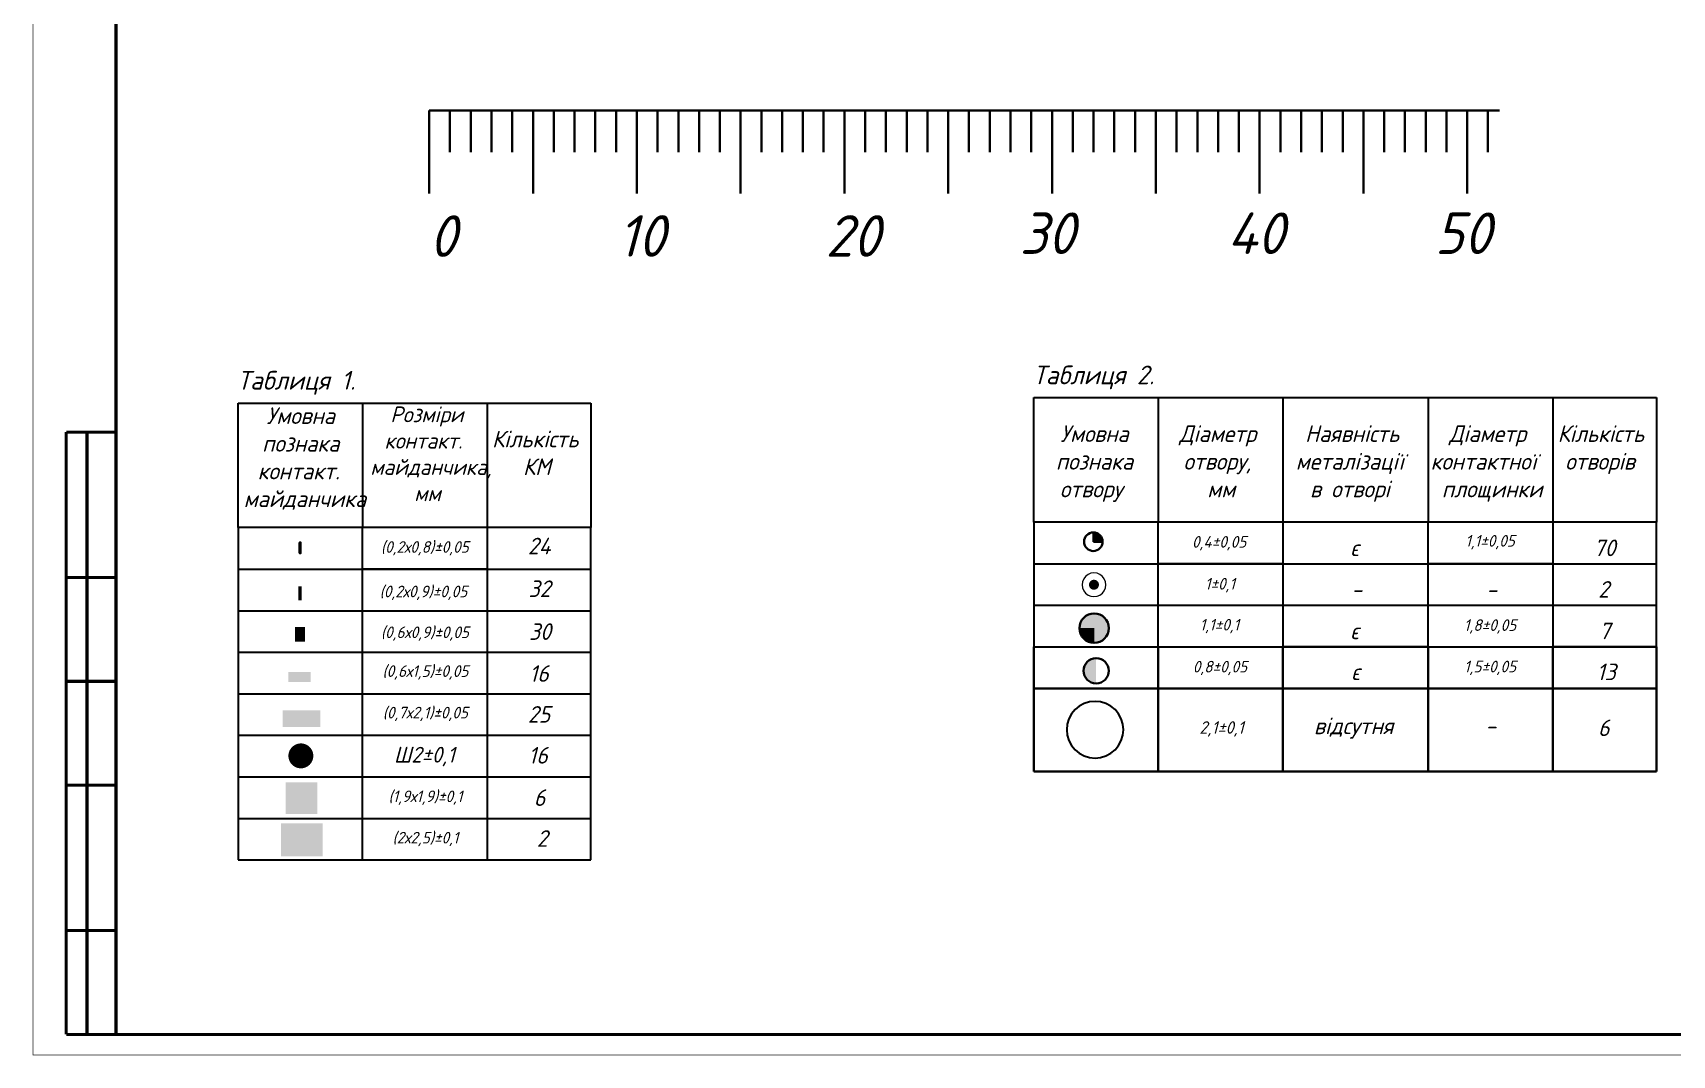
# Paper-space layout 'Layout1' of a CAD drawing. Header units: millimetres. Extents: x 0 to 841, y 0 to 594.
# Drawn here: x 0.1 to 395, y 0.3 to 246.5 of the extents above; entities that cross this region are included whole.
import ezdxf

# ---------------------------------------------------------------- set-up
doc = ezdxf.new("R2010")
doc.units = ezdxf.units.MM
doc.layers.get('0').update_dxf_attribs({"lineweight": 50})
doc.layers.add('Sheet', color=255, linetype='Continuous')
doc.layers.add('TopLayer', color=1, linetype='Continuous')
doc.layers.add('Отверстия', color=7, linetype='Continuous', lineweight=30)
doc.styles.add('Gost', font='GOST type B.ttf')

psp = doc.layouts.get("Layout1")

# ---------------------------------------------------------------- hatches: boundary and pattern name
at = {"lineweight": 50}
h = psp.add_hatch(color=18, dxfattribs=at)
h.dxf.hatch_style = 1
h.paths.add_polyline_path([(255.554, 123.959), (257.764, 123.959, 0.4106633), (255.554, 126.196)])
at = {"lineweight": 50, "true_color": 0xf0f0f0}
h = psp.add_hatch(color=7, dxfattribs=at)
h.dxf.hatch_style = 1
h.paths.add_polyline_path([(252.172, 103.16, 1), (259.263, 103.16, 1)])
at = {"lineweight": 50}
h = psp.add_hatch(color=18, dxfattribs=at)
h.dxf.hatch_style = 1
h.paths.add_polyline_path([(252.172, 103.16, 1), (259.263, 103.16, 1)])
at = {"lineweight": 50, "true_color": 0xf0f0f0}
h = psp.add_hatch(color=7, dxfattribs=at)
h.dxf.hatch_style = 1
h.paths.add_polyline_path([(252.172, 103.16, 0.4164137), (255.744, 99.615), (255.744, 103.16)])
at = {"lineweight": 50}
h = psp.add_hatch(color=7, dxfattribs=at)
h.dxf.hatch_style = 1
h.paths.add_polyline_path([(256.181, 95.93, 0.4114738), (253.175, 92.895, 0.4114738), (256.181, 89.861)])

# ---------------------------------------------------------------- linework, layer by layer
for p, q in [((95.582, 227.791), (353.363, 227.791)), ((95.582, 227.791), (95.582, 207.791)), ((95.582, 227.791), (100.582, 227.791)), ((100.582, 227.791), (100.582, 217.791)), ((105.582, 227.791), (105.582, 217.791)), ((110.582, 227.791), (110.582, 217.791)), ((115.582, 227.791), (115.582, 217.791)), ((115.582, 227.791), (120.582, 227.791)), ((120.582, 227.791), (120.582, 207.791)), ((125.582, 227.791), (125.582, 217.791)), ((130.582, 227.791), (130.582, 217.791)), ((135.582, 227.791), (135.582, 217.791)), ((140.582, 227.791), (140.582, 217.791)), ((145.582, 227.791), (145.582, 207.791)), ((150.582, 227.791), (150.582, 217.791)), ((155.582, 227.791), (155.582, 217.791)), ((160.582, 227.791), (160.582, 217.791)), ((165.582, 227.791), (165.582, 217.791)), ((170.582, 227.791), (170.582, 207.791)), ((175.582, 227.791), (175.582, 217.791)), ((180.582, 227.791), (180.582, 217.791)), ((185.582, 227.791), (185.582, 217.791)), ((190.582, 227.791), (190.582, 217.791)), ((195.582, 227.791), (195.582, 207.791)), ((200.582, 227.791), (200.582, 217.791)), ((205.582, 227.791), (205.582, 217.791)), ((210.582, 227.791), (210.582, 217.791)), ((215.582, 227.791), (215.582, 217.791)), ((220.582, 227.791), (220.582, 207.791)), ((225.582, 227.791), (225.582, 217.791)), ((230.582, 227.791), (230.582, 217.791)), ((235.582, 227.791), (235.582, 217.791)), ((240.582, 227.791), (240.582, 217.791)), ((245.582, 227.791), (245.582, 207.791)), ((250.582, 227.791), (250.582, 217.791)), ((255.582, 227.791), (255.582, 217.791)), ((260.582, 227.791), (260.582, 217.791)), ((265.582, 227.791), (265.582, 217.791)), ((270.582, 227.791), (270.582, 207.791)), ((275.582, 227.791), (275.582, 217.791)), ((280.582, 227.791), (280.582, 217.791)), ((285.582, 227.791), (285.582, 217.791)), ((290.582, 227.791), (290.582, 217.791)), ((295.582, 227.791), (295.582, 207.791)), ((300.582, 227.791), (300.582, 217.791)), ((305.582, 227.791), (305.582, 217.791)), ((310.582, 227.791), (310.582, 217.791)), ((315.582, 227.791), (315.582, 217.791)), ((320.582, 227.791), (320.582, 207.791)), ((325.582, 227.791), (325.582, 217.791)), ((330.582, 227.791), (330.582, 217.791)), ((335.582, 227.791), (335.582, 217.791)), ((340.582, 227.791), (340.582, 217.791)), ((345.582, 227.791), (345.582, 207.791)), ((350.582, 227.791), (350.582, 217.791)), ((255.554, 126.196), (255.554, 123.959)), ((255.554, 123.959), (257.764, 123.959)), ((255.717, 103.16), (255.717, 103.16)), ((255.717, 103.16), (255.717, 103.16)), ((255.717, 103.16), (255.717, 103.16)), ((255.717, 103.16), (255.717, 103.16)), ((255.717, 103.16), (255.717, 103.16)), ((255.717, 103.16), (255.717, 103.16)), ((255.717, 103.16), (255.717, 103.16)), ((255.717, 103.16), (255.717, 103.16)), ((255.717, 103.16), (255.717, 103.16)), ((255.717, 103.16), (255.717, 103.16)), ((241.174, 98.653), (241.174, 88.653)), ((271.174, 88.653), (271.174, 98.653)), ((336.174, 98.653), (301.174, 98.653)), ((301.174, 98.653), (301.174, 88.653)), ((336.174, 88.653), (336.174, 98.653)), ((391.174, 98.653), (366.174, 98.653)), ((366.174, 98.653), (366.174, 88.653)), ((391.174, 88.653), (391.174, 98.653)), ((241.174, 88.653), (391.174, 88.653)), ((241.174, 88.653), (241.174, 78.653)), ((301.174, 88.653), (271.174, 88.653)), ((271.174, 78.653), (271.174, 88.653)), ((301.174, 88.653), (301.174, 88.653)), ((301.174, 88.653), (301.174, 78.653)), ((366.174, 88.653), (336.174, 88.653)), ((336.174, 78.653), (336.174, 88.653)), ((366.174, 88.653), (366.174, 78.653)), ((391.174, 78.653), (391.174, 88.653)), ((241.174, 78.653), (241.174, 68.653)), ((271.174, 68.653), (271.174, 78.653)), ((301.174, 78.653), (301.174, 78.653)), ((301.174, 78.653), (301.174, 68.653)), ((336.174, 68.653), (336.174, 78.653)), ((366.174, 78.653), (366.174, 68.653)), ((391.174, 68.653), (391.174, 78.653)), ((241.174, 68.653), (391.174, 68.653)), ((301.174, 68.653), (271.174, 68.653)), ((301.174, 68.653), (301.174, 68.653)), ((366.174, 68.653), (336.174, 68.653))]:
    psp.add_line(p, q, dxfattribs=at)
at = {"lineweight": 40}
for p, q in [((241.174, 158.653), (271.174, 158.653)), ((241.174, 128.653), (241.174, 158.653)), ((271.174, 158.653), (301.174, 158.653)), ((271.174, 158.653), (271.174, 128.653)), ((301.174, 158.653), (336.174, 158.653)), ((301.174, 158.653), (301.174, 128.653)), ((336.174, 158.653), (366.174, 158.653)), ((336.174, 158.653), (336.174, 128.653)), ((366.174, 158.653), (391.174, 158.653)), ((366.174, 158.653), (366.174, 128.653)), ((391.174, 158.653), (391.174, 128.653)), ((49.532, 157.357), (79.532, 157.357)), ((49.532, 127.357), (49.532, 157.357)), ((79.532, 157.357), (109.532, 157.357)), ((79.532, 157.357), (79.532, 127.357)), ((109.532, 157.357), (109.532, 127.357)), ((109.532, 157.357), (134.532, 157.357)), ((109.532, 157.357), (109.532, 127.357)), ((134.532, 157.357), (134.532, 127.357)), ((79.532, 127.357), (49.532, 127.357)), ((49.532, 127.357), (49.532, 117.357)), ((109.532, 127.357), (79.532, 127.357)), ((79.532, 117.357), (79.532, 127.357)), ((79.532, 117.357), (79.532, 127.357)), ((109.532, 127.357), (109.532, 117.357)), ((134.532, 127.357), (109.532, 127.357)), ((134.532, 127.357), (109.532, 127.357)), ((109.532, 127.357), (109.532, 118.357)), ((134.532, 117.357), (134.532, 127.357)), ((271.174, 128.653), (241.174, 128.653)), ((241.174, 128.653), (241.174, 118.653)), ((331.174, 128.653), (271.174, 128.653)), ((271.174, 118.653), (271.174, 128.653)), ((271.174, 118.653), (271.174, 128.653)), ((336.174, 128.653), (301.174, 128.653)), ((301.174, 128.653), (301.174, 118.653)), ((391.174, 128.653), (331.174, 128.653)), ((336.174, 118.653), (336.174, 128.653)), ((391.174, 128.653), (366.174, 128.653)), ((366.174, 128.653), (366.174, 118.653)), ((391.174, 118.653), (391.174, 128.653)), ((241.174, 118.653), (391.174, 118.653)), ((241.174, 118.653), (241.174, 108.653)), ((301.174, 118.653), (271.174, 118.653)), ((271.174, 108.653), (271.174, 118.653)), ((301.174, 118.653), (301.174, 108.653)), ((366.174, 118.653), (336.174, 118.653)), ((336.174, 108.653), (336.174, 118.653)), ((366.174, 118.653), (366.174, 108.653)), ((391.174, 108.653), (391.174, 118.653)), ((49.532, 117.357), (109.532, 117.357)), ((49.532, 117.357), (49.532, 107.357)), ((109.532, 117.357), (79.532, 117.357)), ((79.532, 107.357), (79.532, 117.357)), ((109.532, 118.19), (109.532, 117.357)), ((109.532, 117.357), (109.532, 107.357)), ((109.532, 117.357), (134.532, 117.357)), ((134.532, 107.357), (134.532, 117.357)), ((49.532, 107.357), (109.532, 107.357)), ((49.532, 107.357), (49.532, 97.357)), ((79.532, 97.357), (79.532, 107.357)), ((109.532, 108.357), (109.532, 107.357)), ((109.532, 107.357), (109.532, 97.357)), ((109.532, 107.357), (134.532, 107.357)), ((109.532, 107.357), (109.532, 97.357)), ((134.532, 97.357), (134.532, 107.357)), ((241.174, 108.653), (391.174, 108.653)), ((241.174, 108.653), (241.174, 98.653)), ((271.174, 98.653), (271.174, 108.653)), ((301.174, 108.653), (301.174, 98.653)), ((336.174, 98.653), (336.174, 108.653)), ((366.174, 108.653), (366.174, 98.653)), ((391.174, 98.653), (391.174, 108.653)), ((49.532, 97.357), (109.532, 97.357)), ((49.532, 97.357), (49.532, 87.357)), ((79.532, 87.357), (79.532, 97.357)), ((109.532, 97.357), (109.532, 87.357)), ((109.532, 97.357), (134.532, 97.357)), ((109.532, 97.357), (109.532, 87.357)), ((134.532, 87.357), (134.532, 97.357)), ((241.174, 98.653), (391.174, 98.653)), ((49.532, 87.357), (109.532, 87.357)), ((49.532, 87.357), (49.532, 77.357)), ((79.532, 77.357), (79.532, 87.357)), ((109.532, 87.357), (109.532, 77.357)), ((109.532, 87.357), (134.532, 87.357)), ((109.532, 87.357), (109.532, 77.357)), ((134.532, 77.357), (134.532, 87.357)), ((49.532, 77.357), (109.532, 77.357)), ((49.532, 77.357), (49.532, 67.357)), ((79.532, 67.357), (79.532, 77.357)), ((109.532, 77.357), (109.532, 67.357)), ((109.532, 77.357), (134.532, 77.357)), ((109.532, 77.357), (109.532, 67.357)), ((134.532, 67.357), (134.532, 77.357)), ((49.532, 67.357), (109.532, 67.357)), ((49.532, 67.357), (49.532, 57.357)), ((79.532, 57.357), (79.532, 67.357)), ((109.532, 67.357), (109.532, 57.357)), ((109.532, 67.357), (134.532, 67.357)), ((109.532, 67.357), (109.532, 57.357)), ((134.532, 57.357), (134.532, 67.357)), ((49.532, 57.357), (109.532, 57.357)), ((49.532, 57.357), (49.532, 47.357)), ((79.532, 47.357), (79.532, 57.357)), ((109.532, 57.357), (109.532, 47.357)), ((109.532, 57.357), (134.532, 57.357)), ((109.532, 57.357), (109.532, 47.357)), ((134.532, 47.357), (134.532, 57.357)), ((49.532, 47.357), (109.532, 47.357)), ((109.532, 47.357), (134.532, 47.357))]:
    psp.add_line(p, q, dxfattribs=at)
at = {"lineweight": 50}
psp.add_circle((255.526, 123.959), 2.237, dxfattribs=at)
at = {"color": 18, "lineweight": 50}
psp.add_circle((255.717, 103.16), 3.545, dxfattribs=at)
at = {"layer": 'Sheet'}
for points, const_width in [([(0.153, 594.346), (841.11, 594.346), (841.11, 0.388), (0.153, 0.388), (0.153, 594.346)], 0.0991), ([(20.153, 5.346), (20.153, 589.346)], 0.749), ([(8.153, 5.346), (8.153, 150.346)], 0.749), ([(8.153, 150.346), (20.153, 150.346)], 0.749), ([(13.153, 150.346), (13.153, 5.346)], 0.749), ([(8.153, 115.346), (20.153, 115.346)], 0.749), ([(20.153, 90.346), (8.153, 90.346)], 0.749), ([(8.153, 65.346), (20.153, 65.346)], 0.749), ([(20.153, 30.346), (8.153, 30.346)], 0.749), ([(836.153, 5.346), (8.153, 5.346)], 0.749)]:
    psp.add_lwpolyline(points, dxfattribs=dict(at, const_width=const_width))
at = {"layer": 'TopLayer'}
for p, q in [((253.208, 115.034), (252.923, 114.345)), ((253.662, 115.625), (253.208, 115.034)), ((254.254, 116.079), (253.662, 115.625)), ((254.943, 116.365), (254.254, 116.079)), ((255.682, 116.462), (254.943, 116.365)), ((256.421, 116.365), (255.682, 116.462)), ((257.11, 116.079), (256.421, 116.365)), ((257.702, 115.625), (257.11, 116.079)), ((258.156, 115.034), (257.702, 115.625)), ((258.441, 114.345), (258.156, 115.034)), ((252.923, 114.345), (252.826, 113.606)), ((252.826, 113.606), (252.923, 112.866)), ((252.923, 112.866), (253.208, 112.177)), ((253.208, 112.177), (253.662, 111.586)), ((253.662, 111.586), (254.254, 111.132)), ((254.254, 111.132), (254.943, 110.846)), ((254.943, 110.846), (255.682, 110.749)), ((255.682, 110.749), (256.421, 110.846)), ((256.421, 110.846), (257.11, 111.132)), ((257.11, 111.132), (257.702, 111.586)), ((257.702, 111.586), (258.156, 112.177)), ((258.156, 112.177), (258.441, 112.866)), ((258.539, 113.606), (258.441, 114.345)), ((258.441, 112.866), (258.539, 113.606))]:
    psp.add_line(p, q, dxfattribs=at)
at = {"layer": 'TopLayer', "const_width": 0.8}
psp.add_lwpolyline([(64.498, 121.296), (64.498, 123.696)], dxfattribs=at)
at = {"layer": 'TopLayer'}
for points, const_width in [([(64.298, 123.696, 1), (64.698, 123.696, 1)], 0.4), ([(64.298, 121.296, 1), (64.698, 121.296, 1)], 0.4), ([(255.082, 113.606, 1), (256.282, 113.606, 1)], 1.2), ([(63.169, 72.402, 1), (66.169, 72.402, 1)], 3)]:
    psp.add_lwpolyline(points, format="xyb", close=True, dxfattribs=dict(at, const_width=const_width))
for points in [[(64.098, 109.843), (64.898, 109.843), (64.098, 113.243), (64.898, 113.243)], [(63.289, 103.467), (63.289, 99.867), (65.689, 103.467), (65.689, 99.867)], [(67.069, 90.162), (67.069, 92.562), (61.669, 90.162), (61.669, 92.562)], [(60.319, 79.378), (69.319, 79.378), (60.319, 83.378), (69.319, 83.378)], [(61.013, 58.415), (68.613, 58.415), (61.013, 66.015), (68.613, 66.015)], [(59.884, 56.197), (59.884, 48.197), (69.884, 56.197), (69.884, 48.197)]]:
    psp.add_solid(points, dxfattribs=at)
at = {"layer": 'Отверстия', "lineweight": 40}
for p, q in [((251.12, 83.532), (250.27, 82.497)), ((252.155, 84.382), (251.12, 83.532)), ((253.336, 85.013), (252.155, 84.382)), ((254.618, 85.402), (253.336, 85.013)), ((255.951, 85.533), (254.618, 85.402)), ((257.284, 85.402), (255.951, 85.533)), ((258.566, 85.013), (257.284, 85.402)), ((259.747, 84.382), (258.566, 85.013)), ((260.783, 83.532), (259.747, 84.382)), ((261.632, 82.497), (260.783, 83.532)), ((249.25, 80.034), (249.118, 78.701)), ((249.638, 81.315), (249.25, 80.034)), ((250.27, 82.497), (249.638, 81.315)), ((262.264, 81.315), (261.632, 82.497)), ((262.653, 80.034), (262.264, 81.315)), ((262.784, 78.701), (262.653, 80.034)), ((249.118, 78.701), (249.25, 77.368)), ((249.25, 77.368), (249.638, 76.086)), ((249.638, 76.086), (250.27, 74.904)), ((261.632, 74.904), (262.264, 76.086)), ((262.264, 76.086), (262.653, 77.368)), ((262.653, 77.368), (262.784, 78.701)), ((250.27, 74.904), (251.12, 73.869)), ((251.12, 73.869), (252.155, 73.019)), ((252.155, 73.019), (253.336, 72.388)), ((253.336, 72.388), (254.618, 71.999)), ((254.618, 71.999), (255.951, 71.868)), ((255.951, 71.868), (257.284, 71.999)), ((257.284, 71.999), (258.566, 72.388)), ((258.566, 72.388), (259.747, 73.019)), ((259.747, 73.019), (260.783, 73.869)), ((260.783, 73.869), (261.632, 74.904))]:
    psp.add_line(p, q, dxfattribs=at)
at = {"layer": 'Отверстия', "lineweight": 50}
psp.add_circle((256.21, 92.895), 3.035, dxfattribs=at)

# ---------------------------------------------------------------- texts
at = {"lineweight": 50, "char_height": 10, "attachment_point": 1, "style": 'Gost'}
for s, insert in [('{\\fGOST type B|b0|i1|c204|p34;0}', (95.582, 202.549)), ('{\\fGOST type B|b0|i1|c204|p34;10}', (141.031, 202.588)), ('{\\fGOST type B|b0|i1|c204|p34;20}', (191.031, 202.588)), ('{\\fGOST type B|b0|i1|c204|p34;30}', (237.786, 203.236)), ('{\\fGOST type B|b0|i1|c204|p34;40}', (287.786, 203.236)), ('{\\fGOST type B|b0|i1|c204|p34;50}', (337.786, 203.236))]:
    psp.add_mtext(s, dxfattribs=dict(at, insert=insert))
at = {"lineweight": 40, "style": 'Gost'}
for s, width, heights, insert, char_height, attachment_point in [('{\\fGOST type B|b0|i1|c204|p34;Таблиця 2.}', 60, [0], (241.029, 166.375), 4.5, 1), ('{\\fGOST type B|b0|i1|c204|p34;Таблиця 1.}', 60, [0], (49.387, 165.079), 4.5, 1), ('\\pi6.43;{\\fGOST type B|b0|i1|c204|p34;Умовна \\P\\pi5.338;познака\\P\\pi4.256;контакт.\\P\\pi0.88402;майданчика}', 30, [29.974], (50.002, 156.312), 4, 1), ('\\pi6.2135;{\\fGOST type B|b0|i1|c204|p34;Розміри \\P\\pi4.7932;контакт.\\P\\pi1.3842;майданчика,\\P\\pi11.95;мм}', 30, [29.974], (80.008, 156.524), 3.8, 1), ('\\pi12.24;{\\fGOST type B|b0|i1|c204|p34;\\P\\pi1.1759;Кількість \\P\\pi8.6313;КМ}', 24.4791, [29.974], (109.532, 157.357), 4, 1), ('\\pi15;{\\fGOST type B|b0|i1|c204|p34;\\P\\pi6.43;Умовна \\P\\pi5.338;познака\\P\\pi6.314;отвору}', 30, [29.974], (241.174, 158.653), 4, 1), ('\\pi15;{\\fGOST type B|b0|i1|c204|p34;\\P\\pi5.0509;Діаметр \\P\\pi6.0806;отвору,\\P\\pi11.789;мм}', 30, [29.974], (271.174, 158.653), 4, 1), ('\\pi17.208;{\\fGOST type B|b0|i1|c204|p34;\\P\\pi5.3526;Наявність \\P\\pi3.1079;металізації\\P\\pi6.5337;в отворі}', 34.41672, [29.974], (301.174, 158.653), 4, 1), ('\\pi15;{\\fGOST type B|b0|i1|c204|p34;\\P\\pi5.0509;Діаметр \\P\\pi0.58133;контактної \\P\\pi3.2758;площинки}', 30, [29.974], (336.174, 158.653), 4, 1), ('\\pi12.24;{\\fGOST type B|b0|i1|c204|p34;\\P\\pi1.1759;Кількість \\P\\pi3.0189;отворів}', 24.4791, [29.974], (366.174, 158.653), 4, 1), ('{\\fGOST type B|b0|i1|c204|p34;(0,2х0,8)\\C18;±0,05}', 30, [9.615], (94.532, 122.375), 2.8, 5), ('{\\fGOST type B|b0|i1|c204|p34;\\H1.6x;24}', 25, [9.615], (122.082, 122.926), 2.5, 5), ('{\\fGOST type B|b0|i1|c204|p34;0,4\\C18;±0,05}', 30, [9.615], (285.836, 123.608), 2.8, 5), ('\\pi17.5;{\\fGOST type B|b0|i1|c204|p34;\\P\\pi16.138;\\H1.6x;є}', 35, [9.615], (301.174, 128.653), 2.5, 1), ('{\\fGOST type B|b0|i1|c204|p34;1,1\\C18;±0,05}', 30, [9.615], (351.094, 123.851), 2.8, 5), ('\\pi12.5;{\\fGOST type B|b0|i1|c204|p34;\\P\\pi9.8508;\\H1.6x;70}', 25, [9.615], (366.174, 128.653), 2.5, 1), ('{\\fGOST type B|b0|i1|c204|p34;\\H1.6x;32}', 25, [9.615], (122.14, 112.647), 2.5, 5), ('{\\fGOST type B|b0|i1|c204|p34;1\\C18;±0,1}', 30, [9.615], (286.034, 113.513), 2.8, 5), ('{\\fGOST type B|b0|i1|c204|p34;(0,2х0,9)\\C18;±0,05}', 30, [9.615], (94.199, 111.659), 2.8, 5), ('\\pi17.5;{\\fGOST type B|b0|i1|c204|p34;\\P\\pi16.483;\\H1.6x;-}', 35, [9.615], (301.174, 118.653), 2.5, 1), ('\\pi12.5;{\\fGOST type B|b0|i1|c204|p34;\\P\\pi10.943;\\H1.6x;2}', 25, [9.615], (366.174, 118.653), 2.5, 1), ('{\\fGOST type B|b0|i1|c204|p34;(0,6х0,9)\\C18;±0,05}', 30, [9.615], (94.554, 101.835), 2.8, 5), ('{\\fGOST type B|b0|i1|c204|p34;\\H1.6x;30}', 25, [9.615], (122.26, 102.322), 2.5, 5), ('{\\fGOST type B|b0|i1|c204|p34;1\\C18;,1±0,1}', 30, [9.615], (285.911, 103.657), 2.8, 5), ('\\pi17.5;{\\fGOST type B|b0|i1|c204|p34;\\P\\pi16.138;\\H1.6x;є}', 35, [9.615], (301.174, 108.653), 2.5, 1), ('{\\fGOST type B|b0|i1|c204|p34;1,8\\C18;±0,05}', 30, [9.615], (351.094, 103.552), 2.8, 5), ('\\pi12.5;{\\fGOST type B|b0|i1|c204|p34;\\P\\pi11.149;\\H1.6x;7}', 25, [9.615], (366.174, 108.653), 2.5, 1), ('{\\fGOST type B|b0|i1|c204|p34;0,8\\C18;±0,05}', 30, [9.615], (286.034, 93.554), 2.8, 5), ('{\\fGOST type B|b0|i1|c204|p34;1,5\\C18;±0,05}', 30, [9.615], (351.094, 93.589), 2.8, 5), ('{\\fGOST type B|b0|i1|c204|p34;(0,6х1,5)\\C18;±0,05}', 30, [9.615], (94.672, 92.485), 2.8, 5), ('{\\fGOST type B|b0|i1|c204|p34;\\H1.6x;16}', 25, [9.615], (122.02, 92.236), 2.5, 5), ('\\pi17.5;{\\fGOST type B|b0|i1|c204|p34;\\P\\pi16.138;\\H1.6x;є}', 35, [9.615], (301.403, 98.797), 2.5, 1), ('\\pi12.5;{\\fGOST type B|b0|i1|c204|p34;\\P\\pi10.37;\\H1.6x;13}', 25, [9.615], (366.403, 98.797), 2.5, 1), ('{\\fGOST type B|b0|i1|c204|p34;(0,7х2,1)\\C18;±0,05}', 30, [9.615], (94.659, 82.498), 2.8, 5), ('{\\fGOST type B|b0|i1|c204|p34;\\H1.6x;25}', 25, [9.615], (122.02, 82.391), 2.5, 5), ('{\\fGOST type B|b0|i1|c204|p34;2,1\\C18;±0,1}', 30, [9.615], (286.419, 78.894), 3, 5), ('\\pi17.5;{\\fGOST type B|b0|i1|c204|p34;\\P\\pi7.0092;\\H1.6x;відсутня}', 35, [9.615], (301.637, 85.795), 2.5, 1), ('\\pi15;{\\fGOST type B|b0|i1|c204|p34;\\P\\pi13.983;\\H1.6x;-}', 30, [9.615], (335.936, 85.795), 2.5, 1), ('\\pi12.5;{\\fGOST type B|b0|i1|c204|p34;\\P\\pi11.135;\\H1.6x;6}', 25, [9.615], (365.936, 85.328), 2.5, 1), ('{\\fGOST type B|b0|i1|c204|p34;Ш2\\C18;±0,1}', 30, [9.615], (94.417, 72.244), 3.8, 5), ('{\\fGOST type B|b0|i1|c204|p34;\\H1.6x;16}', 25, [9.615], (121.779, 72.545), 2.5, 5), ('{\\fGOST type B|b0|i1|c204|p34;(1,9х1,9)\\C18;±0,1}', 30, [9.615], (94.684, 62.337), 2.8, 5), ('{\\fGOST type B|b0|i1|c204|p34;\\H1.6x;6}', 25, [9.615], (122.14, 62.339), 2.5, 5), ('{\\fGOST type B|b0|i1|c204|p34;(2х2,5)\\C18;±0,1}', 30, [9.615], (94.684, 52.387), 2.8, 5), ('{\\fGOST type B|b0|i1|c204|p34;\\H1.6x;2}', 25, [9.615], (122.786, 52.514), 2.5, 5)]:
    psp.add_mtext_dynamic_manual_height_columns(s, width=width, gutter_width=12.5, heights=heights, dxfattribs=dict(at, insert=insert, char_height=char_height, attachment_point=attachment_point))
at = {"lineweight": 40}
note = psp.add_mtext_dynamic_manual_height_columns('\\pi15;{\\fGOST type B|b0|i1|c204|p34;\\P\\pi13.983;\\H1.6x;-\\P\\pi15;}', width=30, gutter_width=12.5, heights=[9.615, 0], dxfattribs=dict(at, insert=(336.174, 118.653), char_height=2.5, attachment_point=1, style='Gost'))
for column, words in zip(note.columns.linked_columns, ['\\pi15;']):
    column.text = words

doc.saveas('drawing.dxf')
